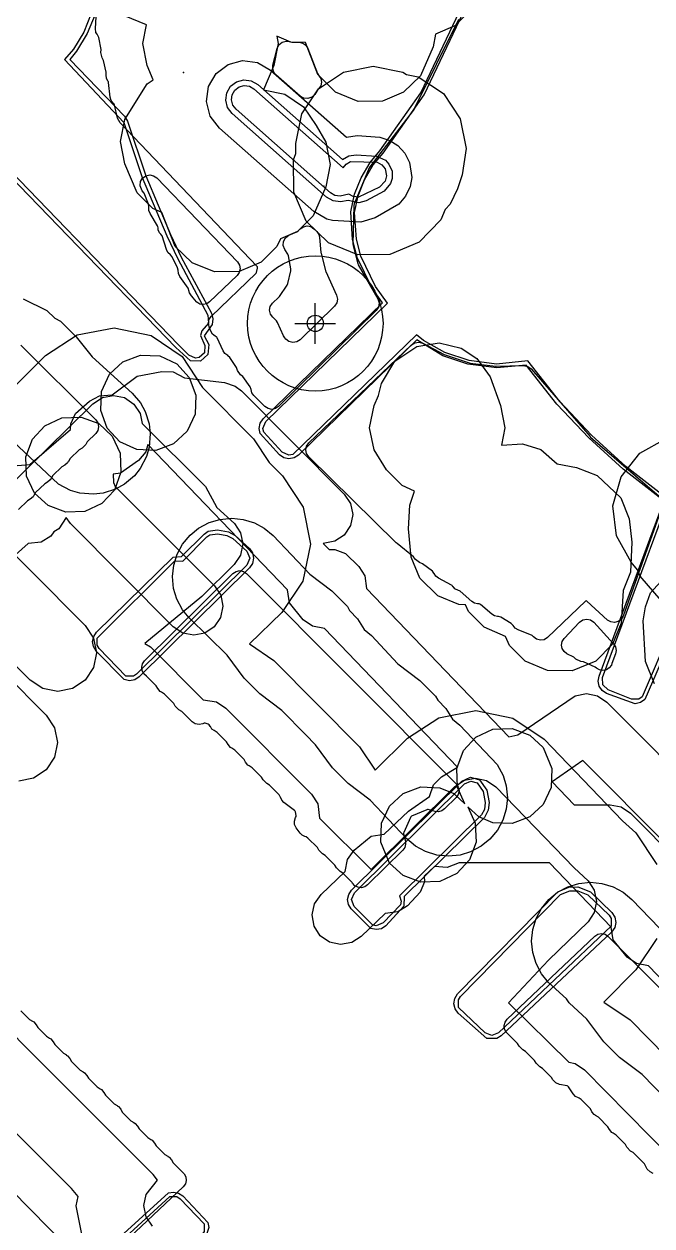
# Model space of a CAD drawing. Header units: metres. Extents: x -2677 to -840, y 169 to 1487.
# Drawn here: x -2231.5 to -2199, y 600 to 662.1 of the extents above; entities that cross this region are included whole.
import ezdxf

# ---------------------------------------------------------------- set-up
doc = ezdxf.new("R2010")
doc.units = ezdxf.units.M
for name, color, linetype in [('AI_GREENING_ALLOWED_ZONE', 4, 'Continuous'), ('AI_GREENING_EXCLUSIONS', 1, 'Continuous'), ('AI_GREENING_LAWN', 82, 'Continuous'), ('AI_GREENING_REJECTED', 6, 'Continuous'), ('AI_GREENING_TREES', 3, 'Continuous')]:
    doc.layers.add(name, color=color, linetype=linetype)

# ---------------------------------------------------------------- blocks, each defined once
blk = doc.blocks.new('AI_TREE')
for p, q in [((0, -0.3), (0, 0.3)), ((-0.3, 0), (0.3, 0))]:
    blk.add_line(p, q)
for radius in [1, 0.12]:
    blk.add_circle((0, 0), radius)

msp = doc.modelspace()

# ---------------------------------------------------------------- linework, layer by layer
at = {"layer": 'AI_GREENING_ALLOWED_ZONE'}
for points in [[(-2218.396, 660.874), (-2218.302, 661.066), (-2218.136, 661.202), (-2217.928, 661.255), (-2217.768, 661.226), (-2217.768, 661.229), (-2217.632, 661.2), (-2217.259, 661.192), (-2217.068, 661.149), (-2216.908, 661.037), (-2216.803, 660.871), (-2216.304, 659.572), (-2216.219, 659.442), (-2216.219, 659.442), (-2216.142, 659.327), (-2216.104, 659.135), (-2216.142, 658.944), (-2216.251, 658.782), (-2216.285, 658.748), (-2216.453, 658.497), (-2216.605, 658.35), (-2216.804, 658.279), (-2217.015, 658.296), (-2217.2, 658.4), (-2218.453, 659.509), (-2218.564, 659.65), (-2218.618, 659.822), (-2218.608, 660.001), (-2218.396, 660.874)], [(-2218.002, 650.483), (-2218.08, 650.684), (-2218.065, 650.9), (-2217.96, 651.089), (-2217.785, 651.217), (-2217.375, 651.395), (-2217.299, 651.447), (-2217.198, 651.549), (-2217.036, 651.657), (-2216.846, 651.696), (-2216.656, 651.659), (-2216.494, 651.552), (-2216.343, 651.404), (-2216.241, 651.261), (-2216.195, 651.091), (-2216.129, 650.33), (-2216.122, 650.291), (-2215.894, 649.377), (-2215.879, 649.334), (-2215.318, 648.11), (-2215.273, 647.912), (-2215.31, 647.712), (-2215.424, 647.544), (-2217.207, 645.808), (-2217.38, 645.698), (-2217.582, 645.667), (-2217.78, 645.719), (-2217.94, 645.846), (-2217.988, 645.903), (-2218.061, 646.02), (-2218.366, 646.709), (-2218.424, 646.79), (-2218.624, 646.976), (-2218.742, 647.14), (-2218.784, 647.338), (-2218.745, 647.536), (-2218.631, 647.703), (-2218.31, 648.011), (-2218.278, 648.048), (-2217.874, 648.627), (-2217.835, 648.716), (-2217.688, 649.382), (-2217.686, 649.478), (-2217.805, 650.148), (-2217.842, 650.241), (-2218.002, 650.483)]]:
    msp.add_lwpolyline(points, close=True, dxfattribs=at)
at = {"layer": 'AI_GREENING_EXCLUSIONS'}
for points in [[(-2227.807, 662.635), (-2228.205, 661.643), (-2228.758, 660.729), (-2229.111, 660.308), (-2226.29, 657.37), (-2226.132, 657.107), (-2225.185, 654.279), (-2223.907, 651.26), (-2223.355, 650.082), (-2221.793, 647.18), (-2221.71, 646.891), (-2221.757, 646.593), (-2222.161, 646.021), (-2221.931, 645.564), (-2221.976, 645.049), (-2222.363, 644.706), (-2222.879, 644.721), (-2223.635, 645.407), (-2234.77, 656.923)], [(-2228.002, 662.68), (-2228.39, 661.719), (-2228.928, 660.834), (-2229.382, 660.302), (-2226.321, 657.044), (-2225.372, 654.208), (-2224.089, 651.178), (-2223.534, 649.992), (-2221.969, 647.085), (-2221.943, 646.666), (-2222.279, 646.268), (-2222.362, 646.027), (-2222.123, 645.507), (-2222.155, 645.139), (-2222.431, 644.894), (-2222.616, 644.864), (-2222.955, 645.01), (-2223.491, 645.546), (-2234.627, 657.062)], [(-2208.402, 662.86), (-2209.212, 662.05), (-2210.204, 661.618), (-2210.335, 660.96), (-2210.984, 659.459), (-2211.858, 658.606), (-2212.941, 658.153), (-2214.207, 658.137), (-2215.368, 658.606), (-2216.285, 659.523), (-2216.923, 661.184), (-2217.678, 661.201), (-2218.405, 661.505), (-2218.332, 661.137), (-2218.56, 659.989), (-2219.093, 658.727), (-2217.996, 658.509), (-2217.023, 657.858), (-2216.372, 656.885), (-2215.873, 656.021), (-2215.645, 654.873), (-2215.873, 653.725), (-2216.522, 652.224), (-2217.332, 651.414), (-2218.225, 651.024), (-2218.403, 650.638), (-2219.213, 649.828), (-2220.36, 649.332), (-2221.626, 649.316), (-2222.787, 649.785), (-2223.661, 650.638), (-2224.347, 652.386), (-2224.812, 652.597), (-2225.622, 653.407), (-2226.259, 654.908), (-2226.487, 656.056), (-2226.259, 657.204), (-2225.107, 659.041), (-2224.8, 659.247), (-2225.104, 659.989), (-2225.332, 661.137), (-2225.141, 662.099), (-2226.284, 662.564)], [(-2198.641, 637.666), (-2200.508, 639.115), (-2200.508, 639.115), (-2202.284, 640.733), (-2203.928, 642.486), (-2205.527, 644.498), (-2207.031, 644.358), (-2208.53, 644.543), (-2209.831, 644.986), (-2211.177, 645.801), (-2217.287, 639.846), (-2217.516, 639.697), (-2217.785, 639.647), (-2218.052, 639.704), (-2218.277, 639.858), (-2219.275, 640.958), (-2219.325, 641.227), (-2219.268, 641.494), (-2219.113, 641.719), (-2212.952, 647.718), (-2213.481, 648.471), (-2214.25, 650.062), (-2214.494, 650.997), (-2214.588, 652.429), (-2214.388, 653.333), (-2214.049, 654.188), (-2213.577, 654.978), (-2213.077, 655.584), (-2210.973, 658.583), (-2208.812, 663.106)], [(-2198.509, 637.816), (-2200.373, 639.262), (-2202.138, 640.87), (-2203.772, 642.611), (-2205.44, 644.721), (-2205.44, 644.721), (-2207.046, 644.557), (-2208.467, 644.733), (-2209.732, 645.16), (-2210.819, 645.775), (-2211.188, 646.069), (-2217.59, 639.883), (-2217.782, 639.847), (-2218.134, 639.998), (-2219.089, 641.032), (-2219.125, 641.224), (-2218.974, 641.576), (-2212.688, 647.695), (-2213.303, 648.563), (-2214.066, 650.14), (-2214.295, 651.014), (-2214.392, 652.388), (-2214.202, 653.261), (-2213.876, 654.087), (-2213.422, 654.851), (-2212.917, 655.463), (-2210.8, 658.481), (-2208.622, 663.042)], [(-2231.526, 647.934), (-2230.307, 647.319), (-2229.892, 646.922), (-2229.592, 646.776), (-2228.781, 645.965), (-2227.949, 644.929), (-2225.895, 643.056), (-2225.463, 642.548), (-2225.216, 642.103), (-2225.01, 641.465), (-2224.949, 640.952), (-2225.006, 640.262), (-2225.145, 639.779), (-2225.471, 639.15), (-2225.773, 638.773), (-2226.282, 638.34), (-2226.743, 638.082), (-2227.378, 637.878), (-2227.885, 637.82), (-2228.596, 637.878), (-2229.071, 638.016), (-2229.692, 638.34), (-2232.049, 640.569)], [(-2232.678, 642.695), (-2230.369, 645.001), (-2228.738, 646.071), (-2226.821, 646.436), (-2224.911, 646.039), (-2223.298, 644.942), (-2222.249, 643.343), (-2219.611, 640.681), (-2218.807, 639.466), (-2218.115, 638.78), (-2217.04, 637.152), (-2216.669, 635.237), (-2217.059, 633.326), (-2218.151, 631.709), (-2219.827, 630.08), (-2218.567, 629.231), (-2214.13, 624.767), (-2213.328, 623.554), (-2211.652, 625.209), (-2210.036, 626.27), (-2208.121, 626.638), (-2206.21, 626.245), (-2204.594, 625.151), (-2200.538, 620.938), (-2199.847, 620.307), (-2198.763, 618.685)], [(-2231.827, 639.309), (-2231.169, 639.368), (-2229.074, 641.178), (-2229.06, 641.467), (-2228.81, 641.996), (-2228.097, 642.642), (-2227.582, 642.919), (-2226.922, 642.955), (-2225.633, 643.936), (-2224.359, 644.176), (-2223.775, 644.151), (-2223.186, 643.84), (-2221.113, 643.593), (-2220.557, 643.411), (-2220.228, 643.162), (-2214.921, 637.835), (-2214.597, 637.348), (-2214.484, 636.774), (-2214.599, 636.2), (-2214.925, 635.714), (-2215.412, 635.39), (-2216.008, 635.281), (-2215.698, 634.958), (-2215.41, 634.965), (-2214.863, 634.755), (-2214.167, 634.092), (-2213.852, 633.599), (-2213.767, 632.943), (-2206.415, 625.273), (-2205.944, 625.38), (-2202.983, 627.402), (-2202.409, 627.515), (-2201.835, 627.399), (-2201.35, 627.073), (-2196.045, 621.743)], [(-2232.687, 637.796), (-2227.915, 642.505), (-2227.425, 642.826), (-2226.85, 642.936), (-2226.277, 642.817), (-2225.793, 642.488), (-2225.472, 641.998), (-2225.372, 641.473), (-2222.096, 638.217), (-2221.507, 637.142), (-2220.603, 636.317), (-2220.28, 635.829), (-2220.169, 635.254), (-2220.286, 634.681), (-2220.613, 634.196), (-2222.294, 632.54), (-2225.229, 630.113), (-2224.948, 629.925), (-2222.218, 627.184), (-2221.535, 627.09), (-2221.049, 626.763), (-2216.619, 622.307), (-2216.297, 621.818), (-2216.203, 621.074), (-2213.539, 618.427), (-2209.202, 622.71), (-2208.712, 623.03), (-2208.137, 623.138), (-2207.564, 623.018), (-2207.085, 622.692), (-2203.046, 618.497), (-2202.321, 617.832), (-2201.996, 617.345), (-2201.882, 616.771), (-2201.996, 616.197), (-2202.321, 615.71), (-2204.359, 613.728), (-2206.426, 611.525), (-2203.313, 608.457), (-2202.98, 608.387), (-2202.496, 608.057), (-2198.031, 603.503)], [(-2192.237, 606.208), (-2199.199, 613.443), (-2199.824, 613.559), (-2200.304, 613.893), (-2201.019, 614.777), (-2201.122, 615.442), (-2204.321, 618.766), (-2208.978, 618.759), (-2209.598, 618.519), (-2210.26, 618.583), (-2210.789, 618.076), (-2210.781, 617.788), (-2210.991, 617.242), (-2211.654, 616.545), (-2212.148, 616.23), (-2212.803, 616.145), (-2214.045, 614.954), (-2214.538, 614.639), (-2215.114, 614.537), (-2215.686, 614.663), (-2216.166, 614.998), (-2216.481, 615.492), (-2216.583, 616.068), (-2216.457, 616.639), (-2216.121, 617.119), (-2214.868, 618.321), (-2214.751, 618.945), (-2214.416, 619.425), (-2213.531, 620.139), (-2212.866, 620.241), (-2211.609, 621.436), (-2210.516, 622.199), (-2210.303, 622.797), (-2209.897, 623.218), (-2209.071, 623.709), (-2215.943, 630.878), (-2216.568, 630.995), (-2217.048, 631.331), (-2217.761, 632.216), (-2217.863, 632.881), (-2225.071, 640.401), (-2225.186, 640.018), (-2225.556, 639.565), (-2226.492, 638.919), (-2226.868, 638.869), (-2226.852, 638.433), (-2226.759, 638.231), (-2221.636, 633.089), (-2221.312, 632.602), (-2221.199, 632.028), (-2221.314, 631.454), (-2221.64, 630.968), (-2222.127, 630.643), (-2222.701, 630.53), (-2223.275, 630.646), (-2223.761, 630.972), (-2229.074, 636.303), (-2229.294, 636.626), (-2229.682, 636.029), (-2229.945, 635.875), (-2230.098, 635.661), (-2230.593, 635.35), (-2231.261, 635.273), (-2232.408, 634.255)], [(-2198.543, 632.331), (-2199.633, 633.584), (-2199.757, 633.92), (-2200.09, 634.31), (-2200.853, 635.672), (-2201.036, 637.222), (-2200.612, 638.724), (-2199.645, 639.95), (-2198.283, 640.712)], [(-2236.777, 639.526), (-2228.318, 631.036), (-2227.886, 630.386), (-2227.735, 629.621), (-2227.888, 628.856), (-2228.323, 628.208), (-2228.973, 627.775), (-2229.738, 627.624), (-2230.504, 627.778), (-2231.152, 628.213), (-2239.096, 636.186)], [(-2197.797, 630.855), (-2199.378, 627.214), (-2199.605, 627.051), (-2199.878, 626.99), (-2201.359, 627.528), (-2201.585, 627.674), (-2201.738, 627.895), (-2201.797, 628.157), (-2201.753, 628.422), (-2198.497, 637.22)], [(-2197.981, 630.933), (-2199.525, 627.35), (-2199.687, 627.234), (-2200.078, 627.227), (-2201.285, 627.713), (-2201.555, 627.976), (-2201.566, 628.352), (-2198.304, 637.166)], [(-2198.882, 628.016), (-2199.352, 629.181), (-2199.467, 631.27), (-2199.351, 631.997), (-2199.089, 632.721), (-2197.851, 634.094)], [(-2236.813, 632.913), (-2230.327, 626.403), (-2229.894, 625.753), (-2229.743, 624.988), (-2229.897, 624.223), (-2230.332, 623.575), (-2230.981, 623.142), (-2231.747, 622.991)], [(-2198.171, 619.627), (-2202.587, 624.064), (-2204.184, 622.95), (-2203.047, 621.768), (-2201.186, 621.771), (-2200.617, 621.658), (-2200.13, 621.333), (-2195.087, 616.266)], [(-2196.466, 604.689), (-2199.522, 607.818), (-2200.695, 608.695), (-2201.506, 609.505), (-2202.382, 610.679), (-2203.297, 611.521), (-2203.443, 611.739), (-2204.358, 612.582), (-2204.724, 613.025), (-2205.008, 613.555), (-2205.181, 614.124), (-2205.24, 614.714), (-2205.181, 615.312), (-2205.008, 615.88), (-2204.724, 616.41), (-2204.724, 616.41), (-2204.35, 616.867), (-2203.893, 617.242), (-2203.359, 617.528), (-2202.794, 617.698), (-2202.198, 617.757), (-2201.606, 617.698), (-2201.03, 617.523), (-2200.507, 617.242), (-2200.057, 616.873), (-2198.167, 614.906)], [(-2224.843, 599.977), (-2225.168, 600.464), (-2225.283, 601.038), (-2225.168, 601.612), (-2224.58, 602.363), (-2224.794, 602.647), (-2238.776, 616.621)], [(-2198.762, 614.858), (-2199.846, 613.236), (-2201.511, 611.566), (-2200.14, 610.648), (-2195.473, 605.892)], [(-2228.401, 599.124), (-2228.783, 601.037), (-2228.687, 601.519), (-2229.016, 601.919), (-2239.503, 612.399)]]:
    msp.add_lwpolyline(points, dxfattribs=at)
for points in [[(-2219.402, 660.145), (-2218.728, 659.752), (-2214.815, 656.29), (-2214.251, 656.369), (-2213.077, 656.287), (-2212.563, 656.121), (-2212.155, 655.858), (-2211.789, 655.46), (-2211.544, 654.979), (-2211.435, 654.206), (-2211.522, 653.728), (-2211.75, 653.238), (-2212.1, 652.827), (-2213.326, 652.114), (-2214.074, 651.892), (-2215.531, 651.971), (-2215.828, 652.049), (-2216.502, 652.442), (-2221.379, 656.756), (-2221.851, 657.378), (-2222.05, 658.132), (-2221.945, 658.906), (-2221.551, 659.58), (-2220.93, 660.052), (-2220.176, 660.251), (-2219.402, 660.145)], [(-2211.898, 659.656), (-2211.699, 659.523), (-2211.096, 659.403), (-2209.799, 658.536), (-2208.932, 657.238), (-2208.627, 655.707), (-2208.834, 654.337), (-2209.061, 653.611), (-2209.453, 652.822), (-2209.702, 652.554), (-2209.931, 652.005), (-2211.055, 650.861), (-2212.563, 650.214), (-2214.224, 650.198), (-2215.746, 650.818), (-2216.89, 651.942), (-2217.537, 653.45), (-2217.553, 655.111), (-2217.429, 655.447), (-2217.429, 655.96), (-2217.125, 657.491), (-2216.258, 658.789), (-2214.96, 659.656), (-2213.429, 659.96), (-2211.898, 659.656)], [(-2219.728, 659.2), (-2219.391, 659.003), (-2215.012, 655.129), (-2214.695, 655.316), (-2214.308, 655.37), (-2213.255, 655.303), (-2212.793, 655.089), (-2212.611, 654.89), (-2212.455, 654.532), (-2212.448, 654.142), (-2212.531, 653.885), (-2212.862, 653.498), (-2213.792, 652.999), (-2214.166, 652.888), (-2214.717, 653.016), (-2215.115, 652.941), (-2215.502, 652.994), (-2215.839, 653.191), (-2220.716, 657.505), (-2220.952, 657.816), (-2221.052, 658.193), (-2220.999, 658.58), (-2220.803, 658.917), (-2220.492, 659.153), (-2220.115, 659.253), (-2219.728, 659.2)], [(-2219.59, 658.779), (-2214.979, 654.699), (-2214.831, 654.894), (-2214.596, 655.033), (-2213.225, 654.988), (-2212.985, 654.858), (-2212.813, 654.646), (-2212.733, 654.279), (-2212.802, 654.015), (-2213.106, 653.7), (-2214.194, 653.186), (-2214.465, 653.215), (-2214.68, 653.331), (-2215.134, 653.241), (-2215.404, 653.278), (-2215.64, 653.415), (-2220.517, 657.73), (-2220.683, 657.948), (-2220.752, 658.212), (-2220.715, 658.482), (-2220.578, 658.718), (-2220.36, 658.884), (-2220.096, 658.953), (-2219.826, 658.916), (-2219.59, 658.779)], [(-2211.297, 637.988), (-2211.928, 638.268), (-2212.739, 639.078), (-2213.38, 640.114), (-2213.61, 641.262), (-2213.383, 642.41), (-2213.152, 642.922), (-2213.006, 643.542), (-2212.308, 644.7), (-2211.17, 645.46), (-2210.015, 645.649), (-2208.875, 645.382), (-2208.067, 644.843), (-2207.385, 643.892), (-2206.849, 642.41), (-2206.622, 641.262), (-2206.801, 640.368), (-2205.702, 640.434), (-2204.753, 640.134), (-2203.925, 639.394), (-2202.92, 639.213), (-2201.857, 638.791), (-2200.633, 637.633), (-2200.187, 636.558), (-2200.053, 635.341), (-2200.131, 633.796), (-2200.512, 632.843), (-2200.604, 631.16), (-2201.057, 630.077), (-2201.913, 629.2), (-2203.145, 628.685), (-2204.414, 628.702), (-2205.564, 629.2), (-2206.374, 630.01), (-2206.583, 630.468), (-2207.687, 630.947), (-2208.497, 631.758), (-2208.657, 632.099), (-2209.009, 632.116), (-2210.092, 632.569), (-2211.014, 633.491), (-2211.468, 634.575), (-2211.601, 636.028), (-2211.532, 637.25), (-2211.297, 637.988)], [(-2222.634, 641.962), (-2223.043, 641.08), (-2223.742, 640.433), (-2224.659, 640.092), (-2225.645, 640.131), (-2226.527, 640.54), (-2227.174, 641.239), (-2227.515, 642.156), (-2227.476, 643.142), (-2227.067, 644.024), (-2226.368, 644.671), (-2225.451, 645.012), (-2224.465, 644.973), (-2223.583, 644.564), (-2222.936, 643.865), (-2222.595, 642.948), (-2222.634, 641.962)], [(-2226.465, 638.959), (-2226.807, 638.042), (-2227.454, 637.343), (-2228.335, 636.934), (-2229.322, 636.895), (-2230.238, 637.236), (-2230.938, 637.883), (-2231.347, 638.765), (-2231.386, 639.751), (-2231.045, 640.668), (-2230.397, 641.367), (-2229.516, 641.776), (-2228.53, 641.815), (-2227.613, 641.474), (-2226.914, 640.827), (-2226.505, 639.945), (-2226.465, 638.959)], [(-2223.742, 632.95), (-2223.801, 633.563), (-2223.739, 634.154), (-2223.561, 634.727), (-2223.277, 635.25), (-2222.896, 635.709), (-2222.454, 636.069), (-2221.905, 636.361), (-2221.355, 636.525), (-2220.737, 636.584), (-2220.152, 636.522), (-2219.571, 636.341), (-2219.069, 636.069), (-2218.603, 635.683), (-2216.711, 633.692), (-2215.574, 632.825), (-2214.764, 632.014), (-2214.655, 631.804), (-2214.231, 631.38), (-2213.888, 630.823), (-2213.515, 630.519), (-2212.15, 629.061), (-2211.012, 628.194), (-2210.202, 627.384), (-2210.093, 627.174), (-2209.669, 626.75), (-2209.326, 626.193), (-2208.953, 625.888), (-2207.017, 623.852), (-2206.715, 623.284), (-2206.552, 622.74), (-2206.493, 622.125), (-2206.555, 621.537), (-2206.731, 620.966), (-2207.008, 620.454), (-2207.4, 619.98), (-2207.84, 619.622), (-2208.391, 619.329), (-2208.939, 619.166), (-2209.559, 619.107), (-2210.142, 619.169), (-2210.716, 619.347), (-2211.238, 619.631), (-2211.685, 620.005), (-2213.589, 622.006), (-2214.72, 622.866), (-2215.53, 623.676), (-2216.406, 624.867), (-2216.932, 625.402), (-2218.151, 626.636), (-2219.282, 627.496), (-2220.092, 628.307), (-2220.968, 629.498), (-2222.935, 631.424), (-2223.286, 631.852), (-2223.578, 632.402), (-2223.742, 632.95)], [(-2219.666, 634.788), (-2219.609, 634.516), (-2219.663, 634.244), (-2219.817, 634.014), (-2225.517, 628.378), (-2225.75, 628.225), (-2226.024, 628.176), (-2226.296, 628.237), (-2227.745, 629.716), (-2227.886, 629.943), (-2227.932, 630.206), (-2227.876, 630.467), (-2227.726, 630.688), (-2223.763, 634.568), (-2223.332, 634.596), (-2222.165, 635.763), (-2221.956, 635.907), (-2221.472, 635.979), (-2220.913, 635.873), (-2220.556, 635.687), (-2219.823, 635.016), (-2219.666, 634.788)], [(-2219.809, 634.515), (-2219.958, 634.156), (-2225.658, 628.52), (-2225.824, 628.411), (-2226.214, 628.419), (-2227.599, 629.852), (-2227.699, 630.014), (-2227.692, 630.389), (-2223.684, 634.385), (-2223.275, 634.37), (-2222.024, 635.621), (-2221.874, 635.724), (-2221.461, 635.78), (-2220.996, 635.691), (-2220.681, 635.531), (-2219.962, 634.872), (-2219.809, 634.515)], [(-2209.106, 623.65), (-2208.764, 624.567), (-2208.117, 625.266), (-2207.236, 625.675), (-2206.249, 625.714), (-2205.333, 625.373), (-2204.633, 624.725), (-2204.185, 623.65), (-2204.224, 622.663), (-2204.633, 621.782), (-2205.333, 621.135), (-2206.249, 620.793), (-2207.236, 620.833), (-2207.958, 621.135), (-2208.534, 621.659), (-2208.151, 620.817), (-2208.112, 619.831), (-2208.453, 618.914), (-2209.101, 618.214), (-2209.982, 617.805), (-2210.968, 617.766), (-2211.885, 618.107), (-2212.584, 618.755), (-2213.033, 619.831), (-2212.993, 620.817), (-2212.584, 621.698), (-2211.885, 622.345), (-2210.968, 622.687), (-2209.982, 622.647), (-2209.259, 622.345), (-2208.683, 621.821), (-2209.066, 622.663), (-2209.106, 623.65)], [(-2213.552, 615.369), (-2214.564, 616.377), (-2214.705, 616.605), (-2214.751, 616.868), (-2214.694, 617.13), (-2214.543, 617.351), (-2208.842, 622.989), (-2208.399, 623.189), (-2207.933, 623.053), (-2207.557, 622.516), (-2207.432, 621.892), (-2207.485, 621.482), (-2207.682, 621.111), (-2211.828, 617.022), (-2211.84, 616.516), (-2212.771, 615.513), (-2213.004, 615.359), (-2213.279, 615.309), (-2213.552, 615.369)], [(-2213.47, 615.552), (-2214.417, 616.513), (-2214.551, 616.864), (-2214.402, 617.209), (-2208.701, 622.846), (-2208.385, 622.99), (-2208.052, 622.893), (-2207.747, 622.452), (-2207.632, 621.877), (-2207.682, 621.519), (-2207.822, 621.254), (-2212.074, 617.06), (-2211.985, 616.781), (-2212.024, 616.594), (-2212.913, 615.655), (-2213.275, 615.508), (-2213.47, 615.552)], [(-2207.04, 609.684), (-2207.553, 609.682), (-2209.035, 610.984), (-2209.197, 611.209), (-2209.26, 611.48), (-2209.212, 611.754), (-2209.061, 611.987), (-2203.878, 617.264), (-2203.318, 617.512), (-2202.843, 617.522), (-2202.198, 617.269), (-2201.087, 616.191), (-2200.933, 615.959), (-2200.883, 615.685), (-2200.942, 615.414), (-2201.104, 615.187), (-2206.82, 609.824), (-2207.04, 609.684)], [(-2209.015, 611.292), (-2209.025, 611.681), (-2208.918, 611.848), (-2203.737, 617.122), (-2203.265, 617.319), (-2202.854, 617.322), (-2202.326, 617.115), (-2201.228, 616.05), (-2201.119, 615.884), (-2201.125, 615.495), (-2206.957, 609.97), (-2207.297, 609.834), (-2207.638, 609.967), (-2209.015, 611.292)], [(-2225.799, 594.177), (-2226.069, 594.237), (-2226.295, 594.398), (-2228.591, 596.923), (-2228.635, 597.193), (-2228.572, 597.46), (-2228.412, 597.682), (-2224.016, 601.697), (-2223.753, 601.743), (-2223.492, 601.687), (-2223.271, 601.538), (-2221.976, 600.168), (-2221.923, 599.9), (-2222.037, 599.542), (-2221.383, 598.811), (-2221.33, 598.541), (-2221.386, 598.272), (-2221.541, 598.045), (-2225.295, 594.376), (-2225.527, 594.225), (-2225.799, 594.177)], [(-2228.403, 596.994), (-2228.39, 597.377), (-2228.276, 597.536), (-2223.944, 601.51), (-2223.57, 601.503), (-2223.412, 601.396), (-2222.161, 600.091), (-2222.161, 599.708), (-2222.297, 599.519), (-2221.568, 598.735), (-2221.57, 598.35), (-2225.601, 594.411), (-2225.795, 594.377), (-2226.149, 594.534), (-2228.403, 596.994)]]:
    msp.add_lwpolyline(points, close=True, dxfattribs=at)
at = {"layer": 'AI_GREENING_LAWN'}
for points in [[(-2209.01, 662.366), (-2211.31, 657.747), (-2211.361, 657.664), (-2213.606, 654.757), (-2213.639, 654.7), (-2214.408, 652.847), (-2214.427, 652.758), (-2214.477, 650.756), (-2214.469, 650.689), (-2214.229, 649.748), (-2214.203, 649.685), (-2213.185, 647.925), (-2213.119, 647.717), (-2213.149, 647.501), (-2213.267, 647.318), (-2218.321, 642.355), (-2218.483, 642.248), (-2218.674, 642.211), (-2218.864, 642.25), (-2219.026, 642.359), (-2219.593, 642.931), (-2219.693, 643.074), (-2219.737, 643.242), (-2219.737, 643.247), (-2219.782, 643.37), (-2220.163, 643.903), (-2220.28, 643.998), (-2220.439, 644.228), (-2220.486, 644.368), (-2220.843, 644.902), (-2220.942, 644.988), (-2220.947, 644.99), (-2221.09, 645.092), (-2221.189, 645.236), (-2221.492, 645.908), (-2221.513, 645.939), (-2221.542, 645.963), (-2221.6, 645.996), (-2221.731, 646.104), (-2221.818, 646.25), (-2221.909, 646.487), (-2221.943, 646.679), (-2221.9, 646.868), (-2221.789, 647.028), (-2219.496, 649.229), (-2219.474, 649.257), (-2219.462, 649.29), (-2219.411, 649.52), (-2219.413, 649.576), (-2219.44, 649.624), (-2226.515, 657.026), (-2226.641, 657.261), (-2226.801, 657.961), (-2226.813, 657.994), (-2226.836, 658.022), (-2226.864, 658.049), (-2226.967, 658.188), (-2227.017, 658.354), (-2227.106, 659.113), (-2227.117, 659.151), (-2227.145, 659.19), (-2227.215, 659.335), (-2227.235, 659.496), (-2227.229, 659.649), (-2227.372, 660.255), (-2227.442, 660.387), (-2227.499, 660.657), (-2227.487, 660.816), (-2227.611, 661.433), (-2227.698, 661.605), (-2227.757, 661.703), (-2227.784, 661.9), (-2227.603, 664.943)], [(-2231.636, 645.53), (-2227.768, 641.673), (-2227.658, 641.51), (-2227.621, 641.317), (-2227.66, 641.125), (-2227.77, 640.962), (-2228.208, 640.531), (-2228.289, 640.392), (-2228.48, 640.204), (-2228.62, 640.127), (-2229.087, 639.669), (-2229.182, 639.513), (-2229.188, 639.516), (-2229.224, 639.449), (-2229.37, 639.327), (-2229.515, 639.247), (-2229.982, 638.789), (-2230.077, 638.633), (-2230.083, 638.637), (-2230.119, 638.569), (-2230.265, 638.447), (-2230.409, 638.367), (-2230.876, 637.909), (-2230.972, 637.753), (-2230.977, 637.757), (-2231.013, 637.689), (-2231.159, 637.567), (-2231.304, 637.487), (-2231.771, 637.029)], [(-2198.494, 637.172), (-2200.503, 631.52), (-2200.603, 631.353), (-2200.76, 631.236), (-2200.949, 631.188), (-2201.142, 631.217), (-2201.31, 631.317), (-2202.381, 632.288), (-2202.416, 632.31), (-2202.45, 632.287), (-2204.412, 630.41), (-2204.585, 630.302), (-2204.787, 630.272), (-2204.983, 630.325), (-2205.143, 630.451), (-2205.176, 630.492), (-2205.21, 630.512), (-2205.941, 630.807), (-2206.088, 630.899), (-2206.195, 631.035), (-2206.199, 631.042), (-2206.289, 631.137), (-2206.831, 631.461), (-2206.945, 631.495), (-2206.994, 631.498), (-2207.153, 631.532), (-2207.292, 631.616), (-2207.885, 632.12), (-2207.917, 632.14), (-2207.953, 632.148), (-2208.032, 632.155), (-2208.187, 632.193), (-2208.322, 632.277), (-2208.927, 632.809), (-2208.961, 632.83), (-2209.01, 632.841), (-2209.205, 632.934), (-2209.297, 633.045), (-2209.305, 633.039), (-2209.349, 633.1), (-2209.379, 633.122), (-2210.055, 633.479), (-2210.191, 633.584), (-2210.283, 633.729), (-2210.287, 633.738), (-2210.366, 633.841), (-2210.885, 634.229), (-2211.027, 634.287), (-2211.244, 634.456), (-2211.337, 634.583), (-2212.196, 635.27), (-2212.234, 635.304), (-2216.76, 639.759), (-2216.871, 639.924), (-2216.91, 640.12), (-2216.868, 640.314), (-2216.755, 640.477), (-2211.445, 645.546), (-2211.27, 645.654), (-2211.067, 645.683), (-2211.067, 645.683), (-2210.869, 645.628), (-2209.751, 645.048), (-2209.715, 645.033), (-2208.468, 644.619), (-2208.42, 644.608), (-2207.113, 644.45), (-2207.078, 644.448), (-2205.649, 644.475), (-2205.436, 644.433), (-2205.262, 644.304), (-2202.214, 640.807), (-2202.189, 640.782), (-2198.639, 637.718)], [(-2198.946, 602.705), (-2199.105, 602.79), (-2199.265, 602.925), (-2199.311, 603.022), (-2199.314, 603.02), (-2199.411, 603.195), (-2199.987, 603.783), (-2200.126, 603.863), (-2200.314, 604.055), (-2200.391, 604.195), (-2200.874, 604.689), (-2201.03, 604.784), (-2201.026, 604.79), (-2201.094, 604.826), (-2201.216, 604.972), (-2201.295, 605.117), (-2201.778, 605.611), (-2201.934, 605.706), (-2201.931, 605.712), (-2201.998, 605.748), (-2202.12, 605.894), (-2202.2, 606.039), (-2202.682, 606.533), (-2202.785, 606.596), (-2202.823, 606.608), (-2202.977, 606.688), (-2203.095, 606.815), (-2203.325, 607.174), (-2203.359, 607.208), (-2203.403, 607.226), (-2203.798, 607.299), (-2203.993, 607.38), (-2204.137, 607.535), (-2204.217, 607.669), (-2204.676, 608.129), (-2204.815, 608.208), (-2205.005, 608.398), (-2205.083, 608.538), (-2205.558, 609.014), (-2205.698, 609.094), (-2205.887, 609.284), (-2205.965, 609.424), (-2206.431, 609.894), (-2206.556, 610.004), (-2206.64, 610.167), (-2206.659, 610.349), (-2206.612, 610.526), (-2206.505, 610.674), (-2201.972, 614.972), (-2201.809, 615.075), (-2201.62, 615.109), (-2201.432, 615.069), (-2201.432, 615.069), (-2201.273, 614.962), (-2190.429, 604.076)], [(-2228.277, 597.93), (-2243.629, 613.535)], [(-2231.641, 611.118), (-2231.193, 610.669), (-2231.036, 610.575), (-2231.039, 610.569), (-2230.971, 610.534), (-2230.848, 610.389), (-2230.767, 610.245), (-2230.319, 609.795), (-2230.162, 609.702), (-2230.166, 609.696), (-2230.098, 609.66), (-2229.974, 609.516), (-2229.893, 609.372), (-2229.445, 608.922), (-2229.288, 608.828), (-2229.292, 608.823), (-2229.224, 608.787), (-2229.101, 608.642), (-2229.019, 608.498), (-2228.571, 608.049), (-2228.415, 607.955), (-2228.418, 607.949), (-2228.35, 607.914), (-2228.227, 607.769), (-2228.146, 607.625), (-2227.697, 607.175), (-2227.541, 607.081), (-2227.544, 607.076), (-2227.476, 607.04), (-2227.353, 606.895), (-2227.272, 606.752), (-2226.824, 606.302), (-2226.667, 606.208), (-2226.67, 606.202), (-2226.602, 606.167), (-2226.479, 606.022), (-2226.398, 605.878), (-2225.95, 605.429), (-2225.793, 605.335), (-2225.796, 605.329), (-2225.728, 605.293), (-2225.605, 605.149), (-2225.524, 605.005), (-2225.076, 604.555), (-2224.919, 604.461), (-2224.922, 604.456), (-2224.854, 604.42), (-2224.731, 604.275), (-2224.65, 604.131), (-2224.202, 603.682), (-2224.045, 603.588), (-2224.049, 603.582), (-2223.981, 603.547), (-2223.857, 603.402), (-2223.776, 603.258), (-2223.317, 602.797), (-2223.195, 602.69), (-2223.111, 602.527), (-2223.091, 602.345), (-2223.138, 602.168), (-2223.246, 602.019), (-2227.577, 597.918)]]:
    msp.add_lwpolyline(points, dxfattribs=at)
for points in [[(-2220.308, 649.484), (-2220.35, 649.293), (-2220.462, 649.133), (-2221.882, 647.77), (-2222.033, 647.67), (-2222.211, 647.631), (-2222.39, 647.658), (-2222.548, 647.747), (-2222.664, 647.887), (-2222.711, 647.97), (-2222.822, 648.085), (-2222.927, 648.245), (-2222.951, 648.366), (-2222.958, 648.365), (-2222.97, 648.441), (-2222.987, 648.475), (-2223.423, 649.074), (-2223.499, 649.231), (-2223.517, 649.405), (-2223.517, 649.406), (-2223.541, 649.532), (-2223.819, 650.098), (-2223.906, 650.197), (-2223.912, 650.201), (-2224.039, 650.319), (-2224.119, 650.473), (-2224.335, 651.177), (-2224.352, 651.21), (-2224.403, 651.265), (-2224.4, 651.268), (-2224.47, 651.343), (-2224.537, 651.493), (-2224.546, 651.593), (-2224.55, 651.593), (-2224.556, 651.669), (-2224.571, 651.704), (-2224.962, 652.342), (-2225.024, 652.494), (-2225.033, 652.658), (-2225.028, 652.708), (-2225.045, 652.827), (-2225.272, 653.389), (-2225.368, 653.515), (-2225.469, 653.772), (-2225.471, 653.785), (-2225.448, 653.988), (-2225.345, 654.165), (-2225.181, 654.286), (-2224.982, 654.331), (-2224.781, 654.293), (-2224.612, 654.178), (-2220.448, 649.84), (-2220.343, 649.676), (-2220.308, 649.484)], [(-2219.969, 633.726), (-2209.135, 622.848), (-2209.027, 622.685), (-2208.989, 622.492), (-2209.029, 622.3), (-2209.139, 622.138), (-2209.739, 621.548), (-2209.881, 621.45), (-2210.047, 621.406), (-2210.218, 621.421), (-2210.58, 621.517), (-2210.62, 621.52), (-2210.659, 621.511), (-2211.44, 621.172), (-2211.477, 621.148), (-2211.502, 621.111), (-2211.849, 620.334), (-2211.859, 620.295), (-2211.856, 620.255), (-2211.765, 619.893), (-2211.753, 619.722), (-2211.799, 619.556), (-2211.899, 619.416), (-2213.718, 617.619), (-2213.867, 617.517), (-2214.042, 617.475), (-2214.221, 617.498), (-2214.38, 617.583), (-2214.498, 617.718), (-2214.518, 617.75), (-2215.002, 618.235), (-2215.141, 618.314), (-2215.33, 618.504), (-2215.409, 618.644), (-2215.908, 619.146), (-2216.048, 619.225), (-2216.237, 619.415), (-2216.315, 619.555), (-2216.798, 620.041), (-2216.901, 620.103), (-2216.953, 620.119), (-2217.097, 620.19), (-2217.211, 620.303), (-2217.408, 620.571), (-2217.488, 620.738), (-2217.501, 620.923), (-2217.447, 621.1), (-2217.412, 621.167), (-2217.41, 621.219), (-2217.444, 621.396), (-2217.461, 621.437), (-2217.49, 621.469), (-2218.039, 621.88), (-2218.157, 622.005), (-2218.226, 622.161), (-2218.228, 622.171), (-2218.292, 622.286), (-2218.791, 622.788), (-2218.931, 622.867), (-2219.12, 623.058), (-2219.198, 623.197), (-2219.68, 623.684), (-2219.837, 623.778), (-2219.833, 623.784), (-2219.901, 623.82), (-2220.024, 623.965), (-2220.104, 624.109), (-2220.586, 624.596), (-2220.743, 624.69), (-2220.739, 624.696), (-2220.807, 624.731), (-2220.93, 624.877), (-2221.011, 625.021), (-2221.493, 625.507), (-2221.649, 625.602), (-2221.645, 625.609), (-2221.763, 625.68), (-2221.845, 625.812), (-2221.85, 625.809), (-2221.91, 625.907), (-2221.957, 625.935), (-2222.112, 625.983), (-2222.167, 625.986), (-2222.237, 625.955), (-2222.432, 625.912), (-2222.627, 625.949), (-2222.794, 626.059), (-2223.327, 626.595), (-2223.467, 626.675), (-2223.656, 626.865), (-2223.735, 627.004), (-2224.217, 627.49), (-2224.373, 627.585), (-2224.37, 627.59), (-2224.438, 627.626), (-2224.561, 627.771), (-2224.642, 627.915), (-2225.148, 628.424), (-2225.278, 628.533), (-2225.366, 628.694), (-2225.39, 628.876), (-2225.347, 629.054), (-2225.243, 629.205), (-2220.675, 633.728), (-2220.513, 633.835), (-2220.322, 633.873), (-2220.131, 633.834), (-2219.969, 633.726)], [(-2202.189, 631.321), (-2202.024, 631.203), (-2200.999, 630.089), (-2200.901, 629.932), (-2200.867, 629.751), (-2200.901, 629.57), (-2201.092, 629.077), (-2201.116, 628.989), (-2201.223, 628.844), (-2201.375, 628.746), (-2201.551, 628.709), (-2201.729, 628.736), (-2201.886, 628.825), (-2201.952, 628.88), (-2202.549, 629.151), (-2202.69, 629.174), (-2202.944, 629.295), (-2203.057, 629.397), (-2203.412, 629.574), (-2203.56, 629.686), (-2203.657, 629.845), (-2203.689, 630.027), (-2203.653, 630.209), (-2203.552, 630.365), (-2202.755, 631.208), (-2202.588, 631.324), (-2202.388, 631.364), (-2202.189, 631.321)]]:
    msp.add_lwpolyline(points, close=True, dxfattribs=at)
at = {"layer": 'AI_GREENING_REJECTED'}
for p in [(-2223.23, 659.63), (-2215.98, 653.75)]:
    msp.add_point(p, dxfattribs=at)

# ---------------------------------------------------------------- block references
at = {"layer": 'AI_GREENING_TREES', "xscale": 3.5, "yscale": 3.5}
msp.add_blockref('AI_TREE', (-2216.42, 646.657), dxfattribs=at)

doc.saveas('drawing.dxf')
